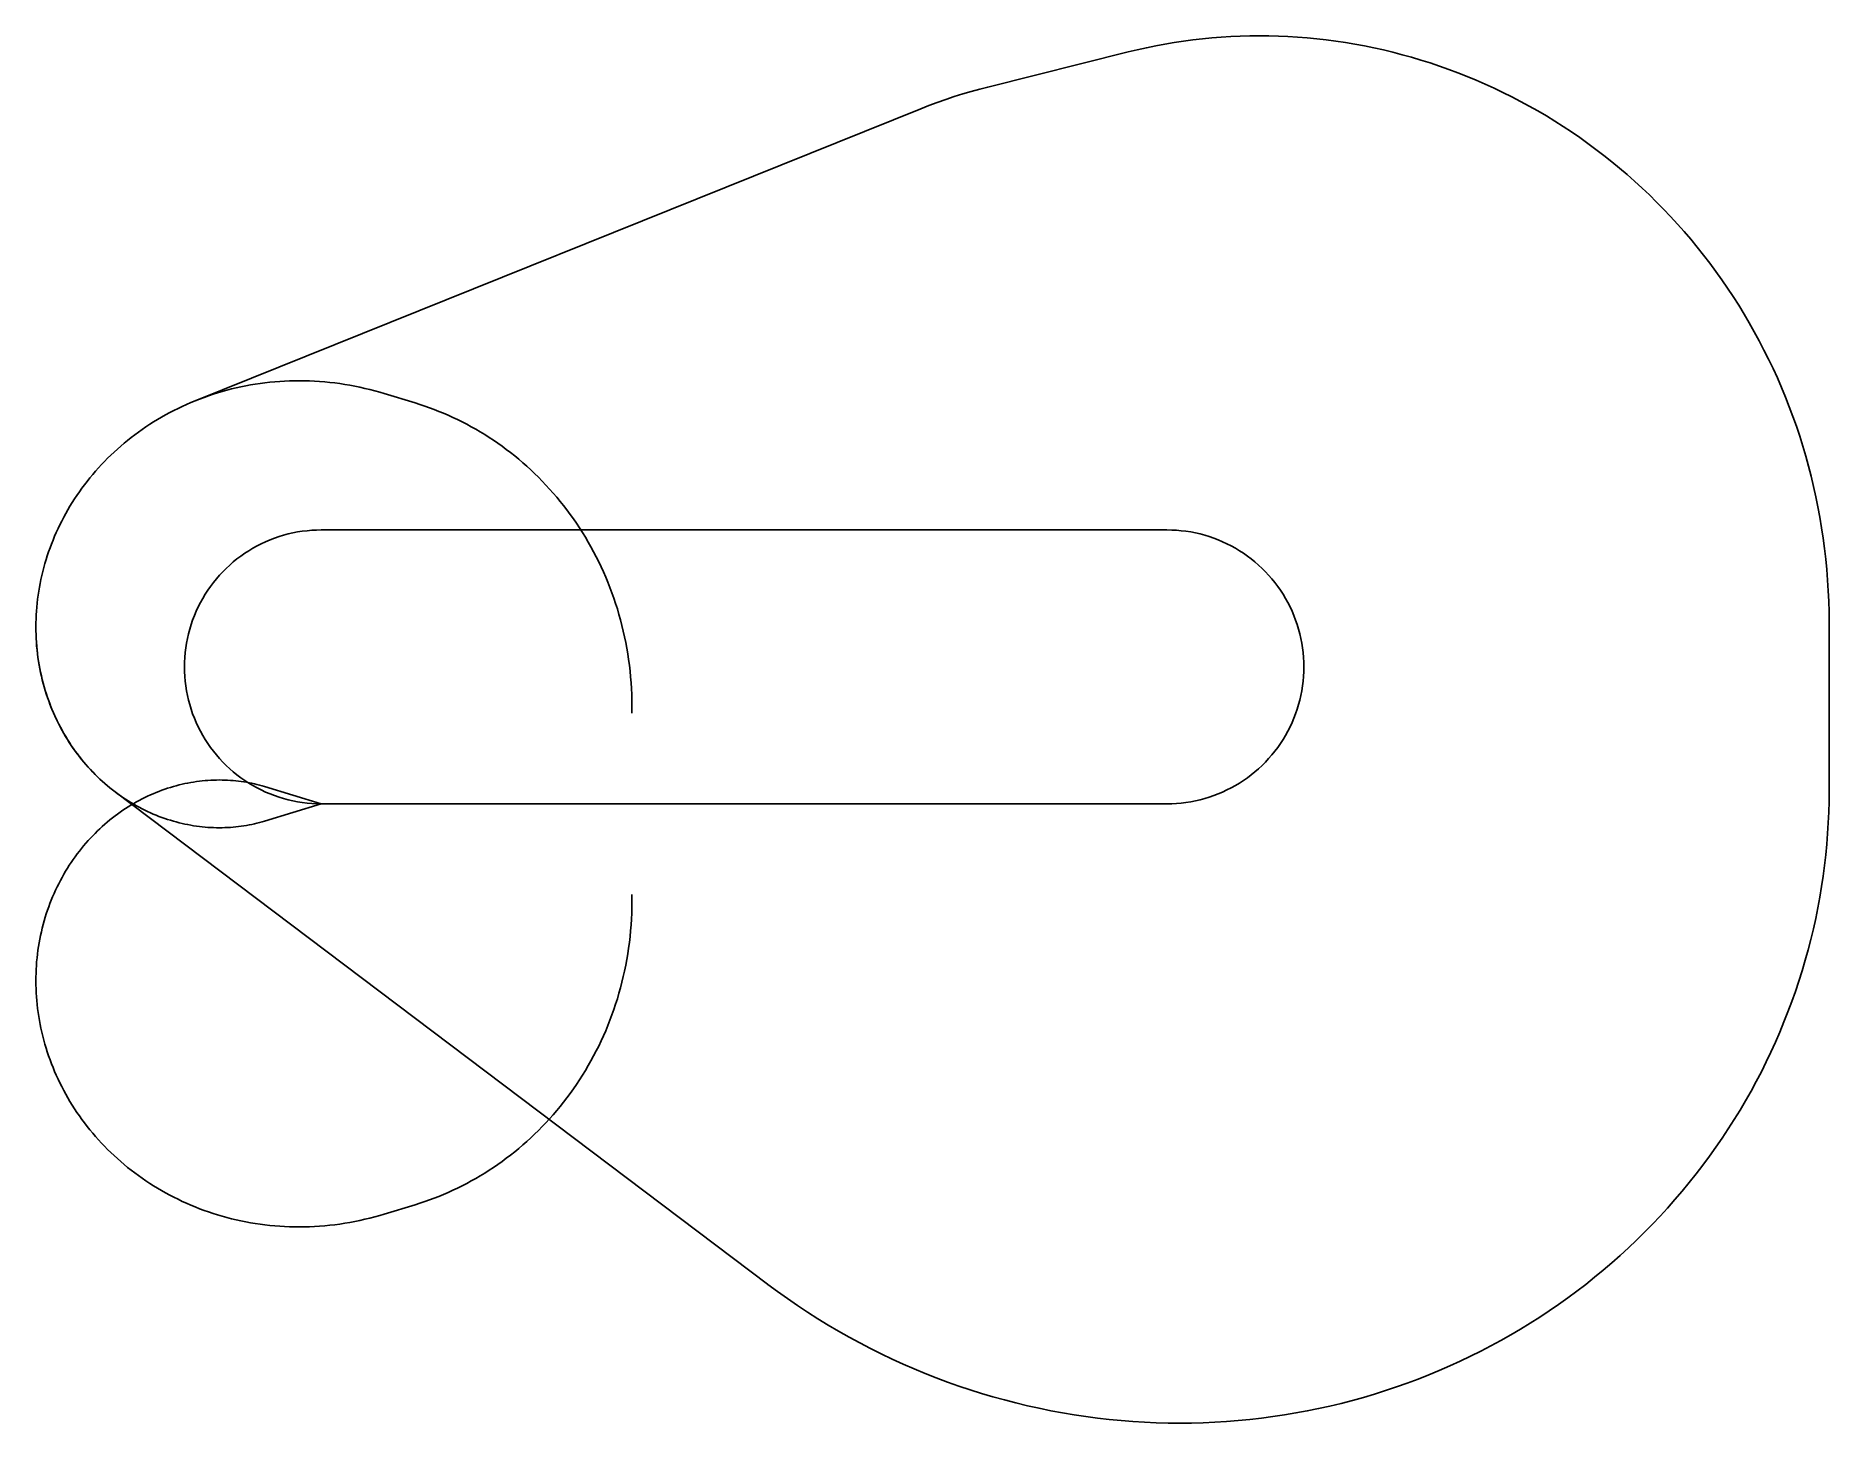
# Model space of a CAD drawing. Header units: metres. Extents: x -5626 to 29716, y -12203 to 15133.
import ezdxf

# ---------------------------------------------------------------- set-up
doc = ezdxf.new("R2010")
doc.units = ezdxf.units.M

msp = doc.modelspace()

# ---------------------------------------------------------------- linework, layer by layer
at = {"layer": 'NorminalTrack', "color": 1}
msp.add_lwpolyline([(0, 0), (0, 0), (-94, 2), (-188, 7), (-282, 15), (-376, 26), (-469, 41), (-561, 59), (-653, 80), (-744, 105), (-834, 132), (-923, 163), (-1011, 197), (-1098, 233), (-1183, 273), (-1267, 316), (-1349, 362), (-1430, 410), (-1509, 461), (-1586, 515), (-1662, 572), (-1735, 631), (-1806, 693), (-1875, 757), (-1941, 824), (-2006, 893), (-2068, 964), (-2127, 1037), (-2184, 1113), (-2238, 1190), (-2289, 1269), (-2337, 1349), (-2383, 1432), (-2426, 1516), (-2466, 1601), (-2502, 1688), (-2536, 1776), (-2567, 1865), (-2594, 1955), (-2619, 2046), (-2640, 2138), (-2658, 2230), (-2673, 2323), (-2684, 2417), (-2692, 2511), (-2697, 2605), (-2699, 2699), (-2697, 2793), (-2692, 2887), (-2684, 2981), (-2673, 3075), (-2658, 3168), (-2640, 3260), (-2619, 3352), (-2594, 3443), (-2567, 3533), (-2536, 3622), (-2502, 3710), (-2466, 3797), (-2426, 3882), (-2383, 3966), (-2337, 4048), (-2289, 4129), (-2238, 4208), (-2184, 4285), (-2127, 4361), (-2068, 4434), (-2006, 4505), (-1941, 4574), (-1875, 4640), (-1806, 4705), (-1735, 4767), (-1662, 4826), (-1586, 4882), (-1509, 4937), (-1430, 4988), (-1349, 5036), (-1267, 5082), (-1183, 5125), (-1098, 5165), (-1011, 5201), (-923, 5235), (-834, 5266), (-744, 5293), (-653, 5318), (-561, 5339), (-469, 5357), (-376, 5372), (-282, 5383), (-188, 5391), (-94, 5396), (0, 5398), (0, 5398), (16665, 5398), (16665, 5398), (16759, 5396), (16853, 5391), (16947, 5383), (17040, 5372), (17133, 5357), (17226, 5339), (17318, 5318), (17409, 5293), (17499, 5266), (17588, 5235), (17676, 5201), (17762, 5165), (17848, 5125), (17932, 5082), (18014, 5036), (18095, 4988), (18174, 4937), (18251, 4882), (18326, 4826), (18400, 4767), (18471, 4705), (18540, 4640), (18606, 4574), (18670, 4505), (18732, 4434), (18792, 4361), (18848, 4285), (18902, 4208), (18954, 4129), (19002, 4048), (19048, 3966), (19091, 3882), (19130, 3797), (19167, 3710), (19201, 3622), (19232, 3533), (19259, 3443), (19284, 3352), (19305, 3260), (19323, 3168), (19337, 3075), (19349, 2981), (19357, 2887), (19362, 2793), (19364, 2699), (19362, 2605), (19357, 2511), (19349, 2417), (19337, 2323), (19323, 2230), (19305, 2138), (19284, 2046), (19259, 1955), (19232, 1865), (19201, 1776), (19167, 1688), (19130, 1601), (19091, 1516), (19048, 1432), (19002, 1349), (18954, 1269), (18902, 1190), (18848, 1113), (18792, 1037), (18732, 964), (18670, 893), (18606, 824), (18540, 757), (18471, 693), (18400, 631), (18326, 572), (18251, 515), (18174, 461), (18095, 410), (18014, 362), (17932, 316), (17848, 273), (17762, 233), (17676, 197), (17588, 163), (17499, 132), (17409, 105), (17318, 80), (17226, 59), (17133, 41), (17040, 26), (16947, 15), (16853, 7), (16759, 2), (16665, 0), (0, 0)], dxfattribs=at)
at = {"layer": 'WindSpiral', "color": 5}
for points in [[(0, 0), (-1119, -340), (-1168, -355), (-1218, -369), (-1268, -381), (-1319, -394), (-1370, -405), (-1421, -415), (-1473, -425), (-1526, -433), (-1578, -441), (-1631, -448), (-1685, -454), (-1739, -459), (-1793, -463), (-1847, -467), (-1902, -469), (-1957, -470), (-2012, -471), (-2067, -470), (-2123, -469), (-2179, -466), (-2235, -463), (-2291, -458), (-2348, -453), (-2404, -446), (-2461, -439), (-2518, -430), (-2574, -420), (-2631, -410), (-2688, -398), (-2745, -385), (-2802, -372), (-2859, -357), (-2916, -341), (-2973, -324), (-3029, -306), (-3086, -287), (-3143, -267), (-3199, -246), (-3255, -224), (-3311, -200), (-3367, -176), (-3423, -150), (-3478, -124), (-3533, -96), (-3588, -68), (-3643, -38), (-3697, -7), (-3751, 25), (-3805, 58), (-3858, 92), (-3911, 127), (-3963, 163), (-4015, 200), (-4066, 238), (-4117, 277), (-4168, 318), (-4218, 359), (-4267, 401), (-4316, 445), (-4364, 489), (-4412, 534), (-4459, 581), (-4505, 628), (-4551, 676), (-4596, 725), (-4640, 776), (-4684, 827), (-4727, 879), (-4769, 932), (-4810, 986), (-4850, 1041), (-4890, 1096), (-4929, 1153), (-4967, 1210), (-5004, 1269), (-5040, 1328), (-5075, 1388), (-5109, 1449), (-5143, 1510), (-5175, 1573), (-5206, 1636), (-5237, 1700), (-5266, 1764), (-5295, 1830), (-5322, 1896), (-5348, 1963), (-5373, 2030), (-5397, 2098), (-5420, 2167), (-5442, 2236), (-5462, 2306), (-5482, 2377), (-5500, 2448), (-5517, 2520), (-5533, 2592), (-5548, 2664), (-5561, 2738), (-5573, 2811), (-5584, 2885), (-5594, 2960), (-5603, 3034), (-5610, 3110), (-5615, 3185), (-5620, 3261), (-5623, 3337), (-5625, 3414), (-5626, 3491), (-5625, 3568), (-5623, 3645), (-5619, 3722), (-5614, 3800), (-5608, 3877), (-5601, 3955), (-5592, 4033), (-5581, 4111), (-5569, 4189), (-5556, 4267), (-5542, 4345), (-5526, 4423), (-5508, 4501), (-5490, 4579), (-5469, 4657), (-5448, 4735), (-5425, 4812), (-5400, 4889), (-5374, 4966), (-5347, 5043), (-5318, 5120), (-5288, 5196), (-5256, 5272), (-5223, 5348), (-5189, 5423), (-5153, 5498), (-5116, 5572), (-5077, 5646), (-5037, 5720), (-4996, 5793), (-4953, 5865), (-4909, 5937), (-4863, 6008), (-4816, 6079), (-4768, 6149), (-4718, 6218), (-4667, 6287), (-4615, 6355), (-4561, 6423), (-4506, 6489), (-4450, 6555), (-4392, 6620), (-4333, 6684), (-4273, 6747), (-4212, 6809), (-4149, 6871), (-4085, 6931), (-4020, 6991), (-3954, 7049), (-3886, 7107), (-3817, 7163), (-3748, 7219), (-3676, 7273), (-3604, 7326), (-3531, 7379), (-3457, 7430), (-3381, 7479), (-3305, 7528), (-3227, 7575), (-3149, 7621), (-3069, 7666), (-2988, 7710), (-2907, 7752), (-2824, 7793), (-2741, 7833), (-2657, 7871), (-2572, 7908), (-2486, 7943), (-2486, 7943), (11812, 13697), (11975, 13761), (12139, 13822), (12305, 13880), (12472, 13936), (12640, 13989), (12809, 14038), (12979, 14085), (13134, 14125), (15902, 14816), (16081, 14859), (16262, 14899), (16444, 14936), (16626, 14970), (16809, 15001), (16993, 15029), (17178, 15053), (17364, 15074), (17549, 15092), (17736, 15107), (17923, 15118), (18110, 15127), (18298, 15132), (18486, 15133), (18674, 15132), (18863, 15127), (19051, 15119), (19240, 15107), (19428, 15092), (19617, 15074), (19805, 15053), (19994, 15028), (20182, 15000), (20369, 14969), (20557, 14934), (20744, 14896), (20930, 14855), (21117, 14810), (21302, 14762), (21487, 14711), (21671, 14656), (21854, 14599), (22037, 14538), (22219, 14473), (22400, 14406), (22579, 14335), (22758, 14261), (22936, 14184), (23113, 14103), (23288, 14020), (23462, 13933), (23635, 13843), (23806, 13750), (23976, 13654), (24144, 13555), (24311, 13453), (24476, 13348), (24640, 13239), (24802, 13128), (24962, 13014), (25120, 12897), (25277, 12777), (25431, 12654), (25583, 12529), (25734, 12400), (25882, 12269), (26028, 12135), (26173, 11999), (26314, 11859), (26454, 11717), (26591, 11573), (26726, 11426), (26858, 11276), (26988, 11124), (27116, 10970), (27240, 10813), (27363, 10654), (27482, 10492), (27599, 10329), (27713, 10163), (27824, 9995), (27933, 9824), (28039, 9652), (28141, 9478), (28241, 9302), (28338, 9123), (28432, 8943), (28523, 8761), (28610, 8578), (28695, 8392), (28776, 8205), (28854, 8016), (28929, 7826), (29001, 7634), (29070, 7441), (29135, 7247), (29197, 7051), (29255, 6853), (29310, 6655), (29362, 6455), (29410, 6255), (29455, 6053), (29496, 5850), (29534, 5647), (29568, 5442), (29599, 5237), (29626, 5031), (29650, 4824), (29670, 4617), (29686, 4409), (29699, 4200), (29708, 3991), (29714, 3782), (29716, 3573), (29716, 3569), (29716, 258), (29714, 48), (29708, -162), (29699, -372), (29686, -582), (29670, -792), (29650, -1002), (29626, -1212), (29598, -1422), (29567, -1631), (29532, -1840), (29493, -2049), (29451, -2257), (29405, -2464), (29355, -2671), (29302, -2878), (29245, -3083), (29184, -3288), (29120, -3492), (29052, -3695), (28980, -3897), (28905, -4098), (28826, -4298), (28744, -4497), (28658, -4694), (28569, -4890), (28476, -5085), (28380, -5278), (28280, -5470), (28177, -5660), (28070, -5849), (27960, -6036), (27846, -6221), (27729, -6404), (27609, -6586), (27486, -6765), (27359, -6943), (27229, -7119), (27096, -7292), (26960, -7463), (26821, -7632), (26678, -7799), (26533, -7964), (26384, -8126), (26233, -8285), (26078, -8442), (25921, -8597), (25761, -8749), (25598, -8898), (25432, -9045), (25264, -9189), (25093, -9330), (24919, -9468), (24743, -9603), (24564, -9736), (24382, -9865), (24199, -9991), (24013, -10114), (23824, -10234), (23633, -10351), (23441, -10465), (23246, -10575), (23048, -10682), (22849, -10786), (22648, -10886), (22445, -10983), (22240, -11077), (22033, -11167), (21824, -11253), (21614, -11336), (21402, -11415), (21188, -11491), (20973, -11563), (20757, -11631), (20539, -11695), (20320, -11756), (20099, -11813), (19878, -11867), (19655, -11916), (19431, -11961), (19206, -12003), (18980, -12041), (18754, -12075), (18526, -12105), (18298, -12131), (18069, -12153), (17840, -12171), (17610, -12185), (17380, -12195), (17149, -12201), (16918, -12203), (16687, -12201), (16455, -12195), (16224, -12185), (15992, -12171), (15760, -12152), (15529, -12130), (15298, -12104), (15067, -12073), (14836, -12039), (14606, -12000), (14376, -11958), (14147, -11911), (13918, -11860), (13690, -11806), (13463, -11747), (13237, -11684), (13011, -11617), (12787, -11547), (12563, -11472), (12341, -11393), (12120, -11310), (11900, -11224), (11681, -11133), (11464, -11039), (11249, -10941), (11034, -10838), (10822, -10732), (10611, -10623), (10402, -10509), (10194, -10392), (9989, -10271), (9785, -10146), (9584, -10018), (9384, -9886), (9187, -9750), (8992, -9611), (8799, -9468), (8793, -9463), (-4064, 236), (-4115, 276), (-4165, 316), (-4215, 357), (-4265, 399), (-4314, 442), (-4362, 487), (-4410, 532), (-4457, 578), (-4503, 626), (-4549, 674), (-4594, 723), (-4638, 773), (-4682, 824), (-4725, 876), (-4767, 929), (-4808, 983), (-4848, 1038), (-4888, 1094), (-4927, 1150), (-4965, 1208), (-5002, 1266), (-5038, 1325), (-5073, 1385), (-5108, 1446), (-5141, 1507), (-5174, 1570), (-5205, 1633), (-5235, 1697), (-5265, 1761), (-5293, 1827), (-5321, 1893), (-5347, 1960), (-5372, 2027), (-5396, 2095), (-5419, 2164), (-5441, 2233), (-5461, 2303), (-5481, 2373), (-5499, 2445), (-5516, 2516), (-5532, 2588), (-5547, 2661), (-5561, 2734), (-5573, 2808), (-5584, 2882), (-5594, 2956), (-5602, 3031), (-5609, 3106), (-5615, 3182), (-5620, 3258), (-5623, 3334), (-5625, 3410), (-5626, 3484)], [(0, 0), (-1119, -340), (-1168, -355), (-1218, -369), (-1268, -381), (-1319, -394), (-1370, -405), (-1421, -415), (-1473, -425), (-1526, -433), (-1578, -441), (-1631, -448), (-1685, -454), (-1739, -459), (-1793, -463), (-1847, -467), (-1902, -469), (-1957, -470), (-2012, -471), (-2067, -470), (-2123, -469), (-2179, -466), (-2235, -463), (-2291, -458), (-2348, -453), (-2404, -446), (-2461, -439), (-2518, -430), (-2574, -420), (-2631, -410), (-2688, -398), (-2745, -385), (-2802, -372), (-2859, -357), (-2916, -341), (-2973, -324), (-3029, -306), (-3086, -287), (-3143, -267), (-3199, -246), (-3255, -224), (-3311, -200), (-3367, -176), (-3423, -150), (-3478, -124), (-3533, -96), (-3588, -68), (-3643, -38), (-3697, -7), (-3751, 25), (-3805, 58), (-3858, 92), (-3911, 127), (-3963, 163), (-4015, 200), (-4066, 238), (-4117, 277), (-4168, 318), (-4218, 359), (-4267, 401), (-4316, 445), (-4364, 489), (-4412, 534), (-4459, 581), (-4505, 628), (-4551, 676), (-4596, 725), (-4640, 776), (-4684, 827), (-4727, 879), (-4769, 932), (-4810, 986), (-4850, 1041), (-4890, 1096), (-4929, 1153), (-4967, 1210), (-5004, 1269), (-5040, 1328), (-5075, 1388), (-5109, 1449), (-5143, 1510), (-5175, 1573), (-5206, 1636), (-5237, 1700), (-5266, 1764), (-5295, 1830), (-5322, 1896), (-5348, 1963), (-5373, 2030), (-5397, 2098), (-5420, 2167), (-5442, 2236), (-5462, 2306), (-5482, 2377), (-5500, 2448), (-5517, 2520), (-5533, 2592), (-5548, 2664), (-5561, 2738), (-5573, 2811), (-5584, 2885), (-5594, 2960), (-5603, 3034), (-5610, 3110), (-5615, 3185), (-5620, 3261), (-5623, 3337), (-5625, 3414), (-5626, 3491), (-5625, 3568), (-5623, 3645), (-5619, 3722), (-5614, 3800), (-5608, 3877), (-5601, 3955), (-5592, 4033), (-5581, 4111), (-5569, 4189), (-5556, 4267), (-5542, 4345), (-5526, 4423), (-5508, 4501), (-5490, 4579), (-5469, 4657), (-5448, 4735), (-5425, 4812), (-5400, 4889), (-5374, 4966), (-5347, 5043), (-5318, 5120), (-5288, 5196), (-5256, 5272), (-5223, 5348), (-5189, 5423), (-5153, 5498), (-5116, 5572), (-5077, 5646), (-5037, 5720), (-4996, 5793), (-4953, 5865), (-4909, 5937), (-4863, 6008), (-4816, 6079), (-4768, 6149), (-4718, 6218), (-4667, 6287), (-4615, 6355), (-4561, 6423), (-4506, 6489), (-4450, 6555), (-4392, 6620), (-4333, 6684), (-4273, 6747), (-4212, 6809), (-4149, 6871), (-4085, 6931), (-4020, 6991), (-3954, 7049), (-3886, 7107), (-3817, 7163), (-3748, 7219), (-3676, 7273), (-3604, 7326), (-3531, 7379), (-3457, 7430), (-3381, 7479), (-3305, 7528), (-3227, 7575), (-3149, 7621), (-3069, 7666), (-2988, 7710), (-2907, 7752), (-2824, 7793), (-2741, 7833), (-2657, 7871), (-2572, 7908), (-2486, 7943), (-2399, 7977), (-2311, 8010), (-2223, 8041), (-2134, 8071), (-2044, 8099), (-1953, 8126), (-1862, 8151), (-1770, 8175), (-1677, 8197), (-1584, 8217), (-1490, 8236), (-1396, 8254), (-1301, 8269), (-1206, 8283), (-1110, 8296), (-1014, 8307), (-917, 8316), (-820, 8323), (-723, 8329), (-625, 8333), (-527, 8336), (-429, 8336), (-330, 8335), (-231, 8333), (-133, 8328), (-33, 8322), (66, 8314), (165, 8304), (264, 8293), (364, 8280), (463, 8265), (562, 8248), (661, 8229), (760, 8209), (859, 8187), (958, 8163), (1057, 8138), (1155, 8110), (1238, 8086), (1848, 7900), (1942, 7870), (2037, 7839), (2131, 7806), (2224, 7771), (2318, 7734), (2410, 7696), (2503, 7656), (2594, 7615), (2686, 7571), (2776, 7526), (2867, 7479), (2956, 7431), (3045, 7381), (3133, 7329), (3221, 7275), (3308, 7220), (3393, 7164), (3479, 7105), (3563, 7045), (3646, 6984), (3729, 6921), (3811, 6856), (3891, 6789), (3971, 6722), (4050, 6652), (4127, 6581), (4204, 6509), (4279, 6435), (4354, 6359), (4427, 6283), (4499, 6204), (4569, 6125), (4639, 6043), (4707, 5961), (4774, 5877), (4840, 5792), (4904, 5705), (4967, 5617), (5028, 5528), (5088, 5438), (5147, 5346), (5204, 5253), (5259, 5159), (5313, 5064), (5366, 4968), (5417, 4870), (5466, 4772), (5514, 4672), (5560, 4572), (5604, 4470), (5647, 4367), (5688, 4264), (5727, 4159), (5765, 4054), (5800, 3948), (5834, 3841), (5866, 3733), (5897, 3624), (5925, 3515), (5952, 3404), (5976, 3294), (5999, 3182), (6020, 3070), (6039, 2957), (6056, 2844), (6071, 2731), (6085, 2616), (6096, 2502), (6105, 2387), (6112, 2271), (6117, 2155), (6121, 2039), (6122, 1923), (6121, 1806), (6121, 1787)], [(0, 0), (-1119, 340), (-1168, 355), (-1218, 369), (-1268, 381), (-1319, 394), (-1370, 405), (-1421, 415), (-1473, 425), (-1526, 433), (-1578, 441), (-1631, 448), (-1685, 454), (-1739, 459), (-1793, 463), (-1847, 467), (-1902, 469), (-1957, 470), (-2012, 471), (-2067, 470), (-2123, 469), (-2179, 466), (-2235, 463), (-2291, 458), (-2348, 453), (-2404, 446), (-2461, 439), (-2518, 430), (-2574, 420), (-2631, 410), (-2688, 398), (-2745, 385), (-2802, 372), (-2859, 357), (-2916, 341), (-2973, 324), (-3029, 306), (-3086, 287), (-3143, 267), (-3199, 246), (-3255, 224), (-3311, 200), (-3367, 176), (-3423, 150), (-3478, 124), (-3533, 96), (-3588, 68), (-3643, 38), (-3697, 7), (-3751, -25), (-3805, -58), (-3858, -92), (-3911, -127), (-3963, -163), (-4015, -200), (-4066, -238), (-4117, -277), (-4168, -318), (-4218, -359), (-4267, -401), (-4316, -445), (-4364, -489), (-4412, -534), (-4459, -581), (-4505, -628), (-4551, -676), (-4596, -725), (-4640, -776), (-4684, -827), (-4727, -879), (-4769, -932), (-4810, -986), (-4850, -1041), (-4890, -1096), (-4929, -1153), (-4967, -1210), (-5004, -1269), (-5040, -1328), (-5075, -1388), (-5109, -1449), (-5143, -1510), (-5175, -1573), (-5206, -1636), (-5237, -1700), (-5266, -1764), (-5295, -1830), (-5322, -1896), (-5348, -1963), (-5373, -2030), (-5397, -2098), (-5420, -2167), (-5442, -2236), (-5462, -2306), (-5482, -2377), (-5500, -2448), (-5517, -2520), (-5533, -2592), (-5548, -2664), (-5561, -2738), (-5573, -2811), (-5584, -2885), (-5594, -2960), (-5603, -3034), (-5610, -3110), (-5615, -3185), (-5620, -3261), (-5623, -3337), (-5625, -3414), (-5626, -3491), (-5625, -3568), (-5623, -3645), (-5619, -3722), (-5614, -3800), (-5608, -3877), (-5601, -3955), (-5592, -4033), (-5581, -4111), (-5569, -4189), (-5556, -4267), (-5542, -4345), (-5526, -4423), (-5508, -4501), (-5490, -4579), (-5469, -4657), (-5448, -4735), (-5425, -4812), (-5400, -4889), (-5374, -4966), (-5347, -5043), (-5318, -5120), (-5288, -5196), (-5256, -5272), (-5223, -5348), (-5189, -5423), (-5153, -5498), (-5116, -5572), (-5077, -5646), (-5037, -5720), (-4996, -5793), (-4953, -5865), (-4909, -5937), (-4863, -6008), (-4816, -6079), (-4768, -6149), (-4718, -6218), (-4667, -6287), (-4615, -6355), (-4561, -6423), (-4506, -6489), (-4450, -6555), (-4392, -6620), (-4333, -6684), (-4273, -6747), (-4212, -6809), (-4149, -6871), (-4085, -6931), (-4020, -6991), (-3954, -7049), (-3886, -7107), (-3817, -7163), (-3748, -7219), (-3676, -7273), (-3604, -7326), (-3531, -7379), (-3457, -7430), (-3381, -7479), (-3305, -7528), (-3227, -7575), (-3149, -7621), (-3069, -7666), (-2988, -7710), (-2907, -7752), (-2824, -7793), (-2741, -7833), (-2657, -7871), (-2572, -7908), (-2486, -7943), (-2399, -7977), (-2311, -8010), (-2223, -8041), (-2134, -8071), (-2044, -8099), (-1953, -8126), (-1862, -8151), (-1770, -8175), (-1677, -8197), (-1584, -8217), (-1490, -8236), (-1396, -8254), (-1301, -8269), (-1206, -8283), (-1110, -8296), (-1014, -8307), (-917, -8316), (-820, -8323), (-723, -8329), (-625, -8333), (-527, -8336), (-429, -8336), (-330, -8335), (-231, -8333), (-133, -8328), (-33, -8322), (66, -8314), (165, -8304), (264, -8293), (364, -8280), (463, -8265), (562, -8248), (661, -8229), (760, -8209), (859, -8187), (958, -8163), (1057, -8138), (1155, -8110), (1238, -8086), (1848, -7900), (1942, -7870), (2037, -7839), (2131, -7806), (2224, -7771), (2318, -7734), (2410, -7696), (2503, -7656), (2594, -7615), (2686, -7571), (2776, -7526), (2867, -7479), (2956, -7431), (3045, -7381), (3133, -7329), (3221, -7275), (3308, -7220), (3393, -7164), (3479, -7105), (3563, -7045), (3646, -6984), (3729, -6921), (3811, -6856), (3891, -6789), (3971, -6722), (4050, -6652), (4127, -6581), (4204, -6509), (4279, -6435), (4354, -6359), (4427, -6283), (4499, -6204), (4569, -6125), (4639, -6043), (4707, -5961), (4774, -5877), (4840, -5792), (4904, -5705), (4967, -5617), (5028, -5528), (5088, -5438), (5147, -5346), (5204, -5253), (5259, -5159), (5313, -5064), (5366, -4968), (5417, -4870), (5466, -4772), (5514, -4672), (5560, -4572), (5604, -4470), (5647, -4367), (5688, -4264), (5727, -4159), (5765, -4054), (5800, -3948), (5834, -3841), (5866, -3733), (5897, -3624), (5925, -3515), (5952, -3404), (5976, -3294), (5999, -3182), (6020, -3070), (6039, -2957), (6056, -2844), (6071, -2731), (6085, -2616), (6096, -2502), (6105, -2387), (6112, -2271), (6117, -2155), (6121, -2039), (6122, -1923), (6121, -1806), (6121, -1787)]]:
    msp.add_lwpolyline(points, dxfattribs=at)

doc.saveas('drawing.dxf')
